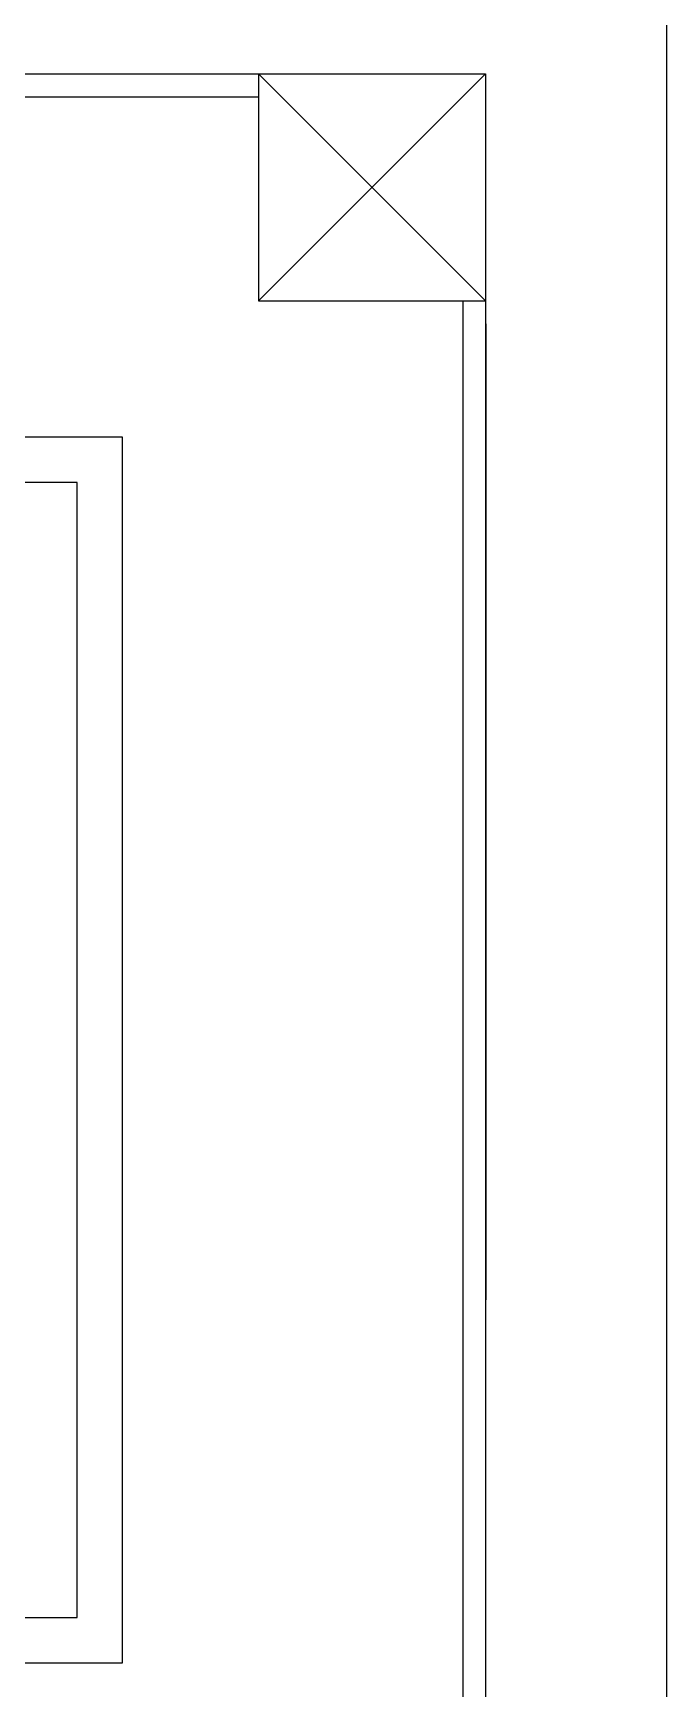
# Model space of a CAD drawing. Header units: millimetres. Extents: x -702765 to 835888, y -645289 to 262.
# Drawn here: x 725905 to 727302, y -321286 to -317639 of the extents above; entities that cross this region are included whole.
import ezdxf

# ---------------------------------------------------------------- set-up
doc = ezdxf.new("R2010")
doc.units = ezdxf.units.MM
doc.header["$LTSCALE"] = 0.01
doc.linetypes.add('CENTER', pattern=[2, 1.25, -0.25, 0.25, -0.25])
for name, color, linetype in [('A\\M+3B1E2\\M+3B0E81', 6, 'Continuous'), ('CENT', 1, 'CENTER'), ('Dimension', 1, 'Continuous'), ('N_THAY', 7, 'Continuous'), ('V\\M+3B0C7\\M+3C3E0', 8, 'Continuous')]:
    doc.layers.add(name, color=color, linetype=linetype)

msp = doc.modelspace()

# ---------------------------------------------------------------- linework, layer by layer
at = {"layer": 'A\\M+3B1E2\\M+3B0E81'}
msp.add_lwpolyline([(721102.4, -321128.6), (726002.4, -321128.6), (726002.4, -318628.6), (721102.4, -318628.6)], close=True, dxfattribs=at)
at = {"layer": 'CENT', "linetype": 'ByBlock'}
for p, q in [((726402.4, -317728.6), (726902.4, -318228.6)), ((726402.4, -318228.6), (726902.4, -317728.6))]:
    msp.add_line(p, q, dxfattribs=at)
at = {"layer": 'Dimension'}
for p, q in [((726402.4, -317728.6), (726402.4, -318228.6)), ((726902.4, -317728.6), (726902.4, -320378.8)), ((726402.4, -318228.6), (726902.4, -318228.6)), ((726903.4, -318278.8), (726903.4, -320429))]:
    msp.add_line(p, q, dxfattribs=at)
at = {"layer": 'N_THAY'}
for p, q in [((727302.4, -322728.6), (727302.4, -317328.6)), ((720402.4, -317728.6), (726902.4, -317728.6)), ((720452.4, -317778.6), (726402.4, -317778.6)), ((726852.4, -318228.6), (726852.4, -322278.6)), ((726902.4, -320378.8), (726902.4, -322328.6))]:
    msp.add_line(p, q, dxfattribs=at)
at = {"layer": 'V\\M+3B0C7\\M+3C3E0'}
msp.add_lwpolyline([(721002.4, -321228.6), (726102.4, -321228.6), (726102.4, -318528.6), (721002.4, -318528.6)], close=True, dxfattribs=at)

doc.saveas('drawing.dxf')
